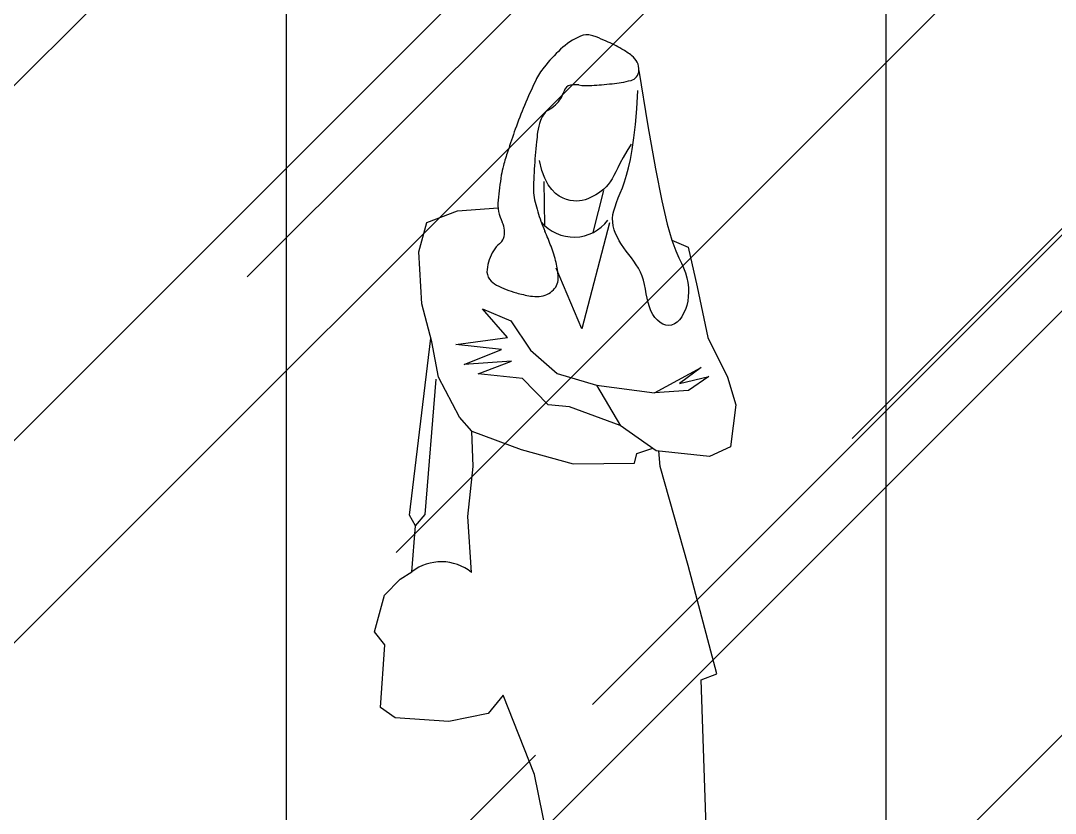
# Model space of a CAD drawing. Header units: millimetres. Extents: x 1734 to 22014, y 983 to 3953.
# Drawn here: x 20361.3 to 20508, y 1881.4 to 1993.8 of the extents above; entities that cross this region are included whole.
import ezdxf

# ---------------------------------------------------------------- set-up
doc = ezdxf.new("R2010")
doc.units = ezdxf.units.MM
doc.layers.add('MATERIALS_transparent glass', color=133, linetype='Continuous')
doc.layers.add('SURVEY_elevation', color=1, linetype='Continuous')

msp = doc.modelspace()

# ---------------------------------------------------------------- hatches: boundary and pattern name
at = {"layer": 'MATERIALS_transparent glass'}
h = msp.add_hatch(dxfattribs=at)
h.set_pattern_fill('AR-RROOF', color=144, scale=2.5, angle=-60.02541, style=0)
h.set_pattern_definition([(45, (18656.07, 5679.164), (53.8815, 143.6841), [952.5, -127, 317.5, -63.5]), (45, (18693.34, 5761.33), (-104.62, 14.8174), [190.5, -20.955, 381, -47.625]), (45, (18640.355, 5739.78), (203.4028, 263.5705), [508, -88.9, 254, -63.5])])
h.paths.add_polyline_path([(20193.982, 2106.116), (20593.978, 2106.116), (20593.978, 1822.116), (20193.982, 1822.116)])

# ---------------------------------------------------------------- linework, layer by layer
at = {"color": 144}
for p, q in [((20448.965, 1986.679), (20450.222, 1978.826)), ((20448.651, 1981.265), (20448.801, 1983.84)), ((20448.469, 1979.04), (20448.651, 1981.265)), ((20448.258, 1977.125), (20448.469, 1979.04)), ((20450.222, 1978.826), (20451.3, 1972.749)), ((20447.869, 1976.247), (20447.25, 1975.239)), ((20448.022, 1975.484), (20448.258, 1977.125)), ((20446.742, 1974.355), (20446.326, 1973.58)), ((20447.25, 1975.239), (20446.742, 1974.355)), ((20447.766, 1974.079), (20448.022, 1975.484)), ((20435.206, 1972.526), (20434.85, 1973.903)), ((20445.981, 1972.903), (20445.687, 1972.309)), ((20446.326, 1973.58), (20445.981, 1972.903)), ((20447.208, 1971.826), (20447.493, 1972.872)), ((20447.493, 1972.872), (20447.766, 1974.079)), ((20435.626, 1971.399), (20435.206, 1972.526)), ((20436.095, 1970.497), (20435.626, 1971.399)), ((20445.172, 1971.325), (20444.91, 1970.908)), ((20445.425, 1971.788), (20445.172, 1971.325)), ((20445.687, 1972.309), (20445.425, 1971.788)), ((20446.914, 1970.903), (20447.208, 1971.826)), ((20451.3, 1972.749), (20452.218, 1968.195)), ((20435.473, 1970.955), (20435.588, 1964.719)), ((20436.602, 1969.791), (20436.095, 1970.497)), ((20443.972, 1969.854), (20443.618, 1969.563)), ((20444.308, 1970.175), (20443.972, 1969.854)), ((20444.622, 1970.525), (20444.308, 1970.175)), ((20444.91, 1970.908), (20444.622, 1970.525)), ((20446.325, 1969.31), (20446.616, 1970.069)), ((20446.616, 1970.069), (20446.914, 1970.903)), ((20437.131, 1969.255), (20436.602, 1969.791)), ((20437.669, 1968.861), (20437.131, 1969.255)), ((20438.204, 1968.582), (20437.669, 1968.861)), ((20438.72, 1968.39), (20438.204, 1968.582)), ((20439.209, 1968.263), (20438.72, 1968.39)), ((20441.715, 1968.501), (20441.327, 1968.366)), ((20442.101, 1968.665), (20441.715, 1968.501)), ((20442.487, 1968.852), (20442.101, 1968.665)), ((20443.929, 1969.675), (20442.436, 1963.698)), ((20442.871, 1969.063), (20442.487, 1968.852)), ((20443.25, 1969.3), (20442.871, 1969.063)), ((20443.618, 1969.563), (20443.25, 1969.3)), ((20445.796, 1967.972), (20446.048, 1968.614)), ((20446.048, 1968.614), (20446.325, 1969.31)), ((20423.264, 1966.791), (20428.994, 1967.211)), ((20439.67, 1968.191), (20439.209, 1968.263)), ((20440.108, 1968.17), (20439.67, 1968.191)), ((20440.528, 1968.195), (20440.108, 1968.17)), ((20440.933, 1968.262), (20440.528, 1968.195)), ((20441.327, 1968.366), (20440.933, 1968.262)), ((20445.405, 1966.803), (20445.578, 1967.372)), ((20445.578, 1967.372), (20445.796, 1967.972)), ((20452.218, 1968.195), (20452.991, 1964.911)), ((20418.915, 1965.128), (20423.264, 1966.791)), ((20445.232, 1965.716), (20445.287, 1966.254)), ((20445.248, 1965.178), (20445.232, 1965.716)), ((20445.287, 1966.254), (20445.405, 1966.803)), ((20417.762, 1960.955), (20418.915, 1965.128)), ((20444.773, 1965.083), (20440.87, 1950.067)), ((20445.33, 1964.641), (20445.248, 1965.178)), ((20445.472, 1964.107), (20445.33, 1964.641)), ((20445.667, 1963.578), (20445.472, 1964.107)), ((20452.991, 1964.911), (20453.639, 1962.642)), ((20445.907, 1963.054), (20445.667, 1963.578)), ((20446.185, 1962.54), (20445.907, 1963.054)), ((20446.495, 1962.035), (20446.185, 1962.54)), ((20453.639, 1962.642), (20455.942, 1961.624)), ((20453.639, 1962.642), (20454.177, 1961.135)), ((20446.829, 1961.542), (20446.495, 1962.035)), ((20447.18, 1961.062), (20446.829, 1961.542)), ((20447.54, 1960.589), (20447.18, 1961.062)), ((20454.177, 1961.135), (20454.623, 1960.135)), ((20455.942, 1961.624), (20457.236, 1956.003)), ((20418.205, 1953.579), (20417.762, 1960.955)), ((20447.9, 1960.118), (20447.54, 1960.589)), ((20448.253, 1959.64), (20447.9, 1960.118)), ((20448.589, 1959.151), (20448.253, 1959.64)), ((20454.623, 1960.135), (20454.994, 1959.391)), ((20440.87, 1950.067), (20437.246, 1958.654)), ((20448.9, 1958.644), (20448.589, 1959.151)), ((20449.179, 1958.111), (20448.9, 1958.644)), ((20449.415, 1957.547), (20449.179, 1958.111)), ((20454.994, 1959.391), (20455.304, 1958.689)), ((20455.304, 1958.689), (20455.557, 1957.99)), ((20449.606, 1956.948), (20449.415, 1957.547)), ((20449.759, 1956.323), (20449.606, 1956.948)), ((20455.557, 1957.99), (20455.753, 1957.296)), ((20455.753, 1957.296), (20455.892, 1956.61)), ((20449.89, 1955.681), (20449.759, 1956.323)), ((20450.01, 1955.035), (20449.89, 1955.681)), ((20455.892, 1956.61), (20455.974, 1955.933)), ((20455.999, 1955.269), (20455.968, 1954.62)), ((20455.974, 1955.933), (20455.999, 1955.269)), ((20457.236, 1956.003), (20458.724, 1948.839)), ((20450.134, 1954.394), (20450.01, 1955.035)), ((20450.274, 1953.771), (20450.134, 1954.394)), ((20450.444, 1953.176), (20450.274, 1953.771)), ((20455.882, 1953.987), (20455.74, 1953.375)), ((20455.968, 1954.62), (20455.882, 1953.987)), ((20419.615, 1948.204), (20418.205, 1953.579)), ((20430.357, 1948.845), (20426.791, 1952.906)), ((20426.791, 1952.906), (20430.8, 1951.187)), ((20450.657, 1952.619), (20450.444, 1953.176)), ((20450.923, 1952.112), (20450.657, 1952.619)), ((20455.31, 1952.255), (20455.032, 1951.77)), ((20455.548, 1952.794), (20455.31, 1952.255)), ((20455.74, 1953.375), (20455.548, 1952.794)), ((20430.8, 1951.187), (20433.578, 1947.048)), ((20451.237, 1951.662), (20450.923, 1952.112)), ((20451.589, 1951.276), (20451.237, 1951.662)), ((20451.97, 1950.964), (20451.589, 1951.276)), ((20452.372, 1950.731), (20451.97, 1950.964)), ((20454.371, 1951.004), (20454, 1950.746)), ((20454.717, 1951.349), (20454.371, 1951.004)), ((20455.032, 1951.77), (20454.717, 1951.349)), ((20452.785, 1950.586), (20452.372, 1950.731)), ((20453.2, 1950.535), (20452.785, 1950.586)), ((20453.607, 1950.587), (20453.2, 1950.535)), ((20454, 1950.746), (20453.607, 1950.587)), ((20416.426, 1923.634), (20419.476, 1948.734)), ((20420.575, 1943.203), (20419.615, 1948.204)), ((20422.996, 1947.83), (20430.357, 1948.845)), ((20458.724, 1948.839), (20461.517, 1943.199)), ((20429.508, 1947.126), (20422.996, 1947.83)), ((20424.214, 1944.998), (20429.508, 1947.126)), ((20433.578, 1947.048), (20437.386, 1943.728)), ((20430.912, 1945.467), (20424.214, 1944.998)), ((20426.201, 1943.675), (20430.912, 1945.467)), ((20432.465, 1943.016), (20426.201, 1943.675)), ((20437.386, 1943.728), (20442.933, 1942.06)), ((20451.182, 1940.971), (20457.781, 1944.587)), ((20457.781, 1944.587), (20454.697, 1942.306)), ((20418.645, 1923.731), (20420.208, 1942.93)), ((20423.51, 1937.522), (20420.575, 1943.203)), ((20436.079, 1939.275), (20432.465, 1943.016)), ((20442.933, 1942.06), (20446.365, 1936.279)), ((20442.933, 1942.06), (20451.182, 1940.971)), ((20454.697, 1942.306), (20458.877, 1943.296)), ((20458.877, 1943.296), (20456.018, 1941.329)), ((20461.517, 1943.199), (20462.695, 1939.262)), ((20456.018, 1941.329), (20451.182, 1940.971)), ((20439.105, 1938.985), (20436.079, 1939.275)), ((20462.695, 1939.262), (20461.941, 1933.323)), ((20446.295, 1936.327), (20439.105, 1938.985)), ((20425.296, 1935.562), (20423.51, 1937.522)), ((20451.417, 1932.781), (20446.295, 1936.327)), ((20425.468, 1930.519), (20425.296, 1935.562)), ((20425.296, 1935.562), (20432.274, 1932.948)), ((20461.941, 1933.323), (20458.961, 1931.968)), ((20432.274, 1932.948), (20439.666, 1930.926)), ((20448.351, 1931), (20448.687, 1932.381)), ((20448.687, 1932.381), (20450.918, 1933.127)), ((20458.961, 1931.968), (20451.417, 1932.781)), ((20451.978, 1930.545), (20451.801, 1932.739)), ((20424.708, 1923.437), (20425.468, 1930.519)), ((20439.666, 1930.926), (20448.351, 1931)), ((20455.928, 1916.502), (20451.978, 1930.545)), ((20417.299, 1922.101), (20416.426, 1923.634)), ((20417.299, 1922.101), (20418.645, 1923.731)), ((20425.238, 1915.522), (20424.708, 1923.437)), ((20416.775, 1915.619), (20417.299, 1922.101)), ((20415.129, 1914.571), (20416.775, 1915.619)), ((20460.008, 1901.133), (20455.928, 1916.502)), ((20412.901, 1912.295), (20415.129, 1914.571)), ((20411.496, 1907.095), (20412.901, 1912.295)), ((20412.964, 1905.255), (20411.496, 1907.095)), ((20412.353, 1896.382), (20412.964, 1905.255)), ((20457.813, 1900.266), (20460.008, 1901.133)), ((20458.592, 1876.577), (20457.813, 1900.266)), ((20429.725, 1898.132), (20427.611, 1895.499)), ((20434.177, 1886.851), (20429.725, 1898.132)), ((20414.406, 1894.913), (20412.353, 1896.382)), ((20427.611, 1895.499), (20422.032, 1894.382)), ((20422.032, 1894.382), (20414.406, 1894.913)), ((20436.832, 1873.818), (20434.177, 1886.851))]:
    msp.add_line(p, q, dxfattribs=at)
for centre, radius, start, end in [((20444.905, 1982.173), 10.303, 114.27123, 133.13912), ((20441.608, 1989.485), 2.282, 73.507, 114.27123), ((20440.067, 1984.28), 7.71, 68.30362, 73.507), ((20429.173, 1956.9), 37.178, 65.93473, 68.30362), ((20433.812, 1967.289), 25.8, 60.45617, 65.93473), ((20454.211, 1972.242), 23.913, 133.13912, 141.38863), ((20440.313, 1978.758), 12.617, 52.61875, 60.45617), ((20446.436, 1986.772), 2.531, 357.8959, 52.61875), ((20443.334, 1980.928), 9.993, 141.38863, 154.16535), ((20447.473, 1986.734), 1.494, 284.40327, 357.8959), ((20500.257, 1953.368), 73.237, 154.16535, 157.21182), ((20439.488, 1983.444), 1.184, 101.84012, 164.3394), ((20439.924, 1981.363), 3.31, 81.19192, 101.84012), ((20441.664, 1992.596), 8.057, 261.19192, 274.38345), ((20431.148, 2129.788), 145.652, 274.38345, 274.93384), ((20428.992, 2154.761), 170.718, 274.93384, 275.44222), ((20443.665, 2000.751), 16.01, 275.44222, 280.09637), ((20443.194, 2003.394), 18.695, 280.09637, 284.40327), ((20434.399, 1984.871), 4.101, 311.97597, 344.3394), ((20490.107, 1957.632), 62.228, 157.21182, 160.51687), ((20432.912, 1986.523), 6.324, 300.22701, 311.97597), ((20438.38, 1978.371), 3.59, 141.75694, 160.15123), ((20437.052, 1979.418), 1.899, 120.22701, 141.75694), ((20442.312, 1976.952), 7.771, 160.15123, 172.62531), ((20556.719, 1934.066), 132.886, 160.51687, 161.9505), ((20484.876, 1971.443), 50.689, 172.62531, 174.20451), ((20530.727, 1966.789), 96.776, 174.20451, 175.3474), ((20482.419, 1958.278), 54.74, 161.9505, 164.18429), ((20536.417, 1966.326), 102.485, 175.3474, 177.50877), ((20440.569, 1970.133), 11.244, 164.18429, 171.28244), ((20502.617, 1960.619), 74.017, 171.28244, 174.04746), ((20447.86, 1970.179), 13.844, 177.50877, 183.39159), ((20441.133, 1969.78), 7.105, 183.39159, 194.31313), ((20434.472, 1967.724), 5.502, 174.04746, 207.62685), ((20464.299, 1975.691), 31.013, 194.31313, 199.53471), ((20439.742, 1969.099), 6.036, 219.83851, 323.14813), ((20427.03, 1963.829), 2.897, 340.71092, 27.62685), ((20454.529, 1972.225), 20.647, 199.53471, 203.72158), ((20428.277, 1963.392), 1.576, 306.94069, 340.71092), ((20390.645, 1944.153), 49.133, 21.0078, 23.72158), ((20434.651, 1957.499), 7.282, 150.02274, 172.38442), ((20431.221, 1959.478), 3.321, 126.94069, 150.02274), ((20419.795, 1955.347), 17.908, 13.27215, 21.0078), ((20429.278, 1958.218), 1.861, 172.38442, 217.49236), ((20424.804, 1956.528), 12.761, 4.10546, 13.27215), ((20430.097, 1958.845), 2.893, 217.49236, 243.05351), ((20435.102, 1957.267), 2.436, 315.86963, 4.10546), ((20436.057, 1970.571), 16.046, 243.05351, 253.83228), ((20434.658, 1957.698), 3.055, 273.06452, 315.86963), ((20436.171, 1970.964), 16.455, 253.83228, 261.00348), ((20434.51, 1960.47), 5.831, 261.00348, 273.06452), ((20420.945, 1910.144), 6.881, 51.39402, 127.29821)]:
    msp.add_arc(centre, radius, start, end, dxfattribs=at)
at = {"layer": 'SURVEY_elevation', "color": 144}
msp.add_lwpolyline([(20398.982, 1822.116), (20398.982, 2106.116), (20483.978, 2106.116), (20483.978, 1822.116)], close=True, dxfattribs=at)

doc.saveas('drawing.dxf')
